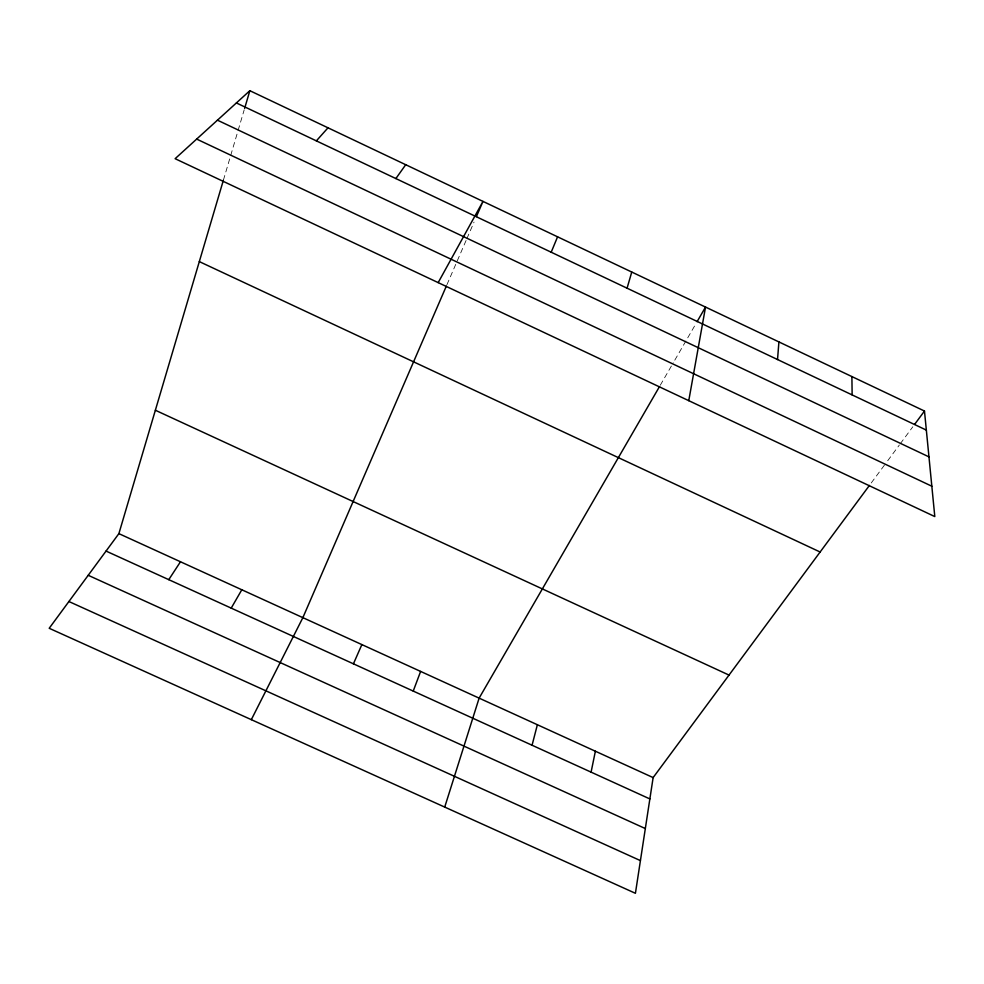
<?xml version="1.0" encoding="UTF-8"?>
<svg xmlns="http://www.w3.org/2000/svg" width="984" height="984" viewBox="0 0 984 984"><rect width="100%" height="100%" fill="white"/><g stroke="black" fill="none" stroke-linecap="round" stroke-linejoin="round"><path stroke-width="0.74" stroke-dasharray="4.92 3.69" d="M223.393 180.183L237.673 131.893M238.103 130.429L244.204 109.827M446.945 284.696L456.674 262.211M457.289 260.809L466.268 240.059M466.859 238.669L474.03 222.113M660.289 385.211L673.265 362.801M674.79 360.169L696.315 322.998M871.246 482.947L885.871 463.193M887.703 460.733L899.364 444.977M900.262 443.759L912.82 426.798"/><path stroke-width="1.48" d="M777.532 359.541L778.91 341.915M869.426 485.419L653.13 777.594L635.418 893.3L49.2 628.284L118.88 533.635L223.393 180.183M688.763 400.673L705.528 307.082L697.078 321.682M591.089 772.145L595.381 751.21M532.061 745.245L537.375 724.728M627.066 288.201L631.753 272.039M244.635 108.363L249.85 90.7L924.48 411.041L934.8 516.575L175.115 158.695L249.85 90.7M444.719 807.089L479.122 698.136L659.526 386.54M413.231 691.088L420.623 671.42M551.2 252.224L557.571 236.824M446.342 286.098L302.863 617.657L251.326 719.661M476.416 216.591L482.984 201.4L438.175 282.617M353.428 663.831L361.866 644.594M231.215 608.124L241.806 589.773M168.768 579.662L180.478 561.766M395.863 178.571L405.716 164.709M914.616 424.375L924.48 411.041M316.356 140.872L328.004 127.809M88.216 575.296L645.332 828.565M68.905 601.519L640.424 860.619M118.88 533.635L653.13 777.594M106.051 551.077L649.87 798.934M155.361 410.242L729.021 675.086M199.322 261.609L820.127 552.012M217.452 120.183L928.97 456.871M196.665 139.088L931.836 486.219M236.394 102.951L926.35 430.106M851.898 376.577L852.144 394.916"/></g></svg>
